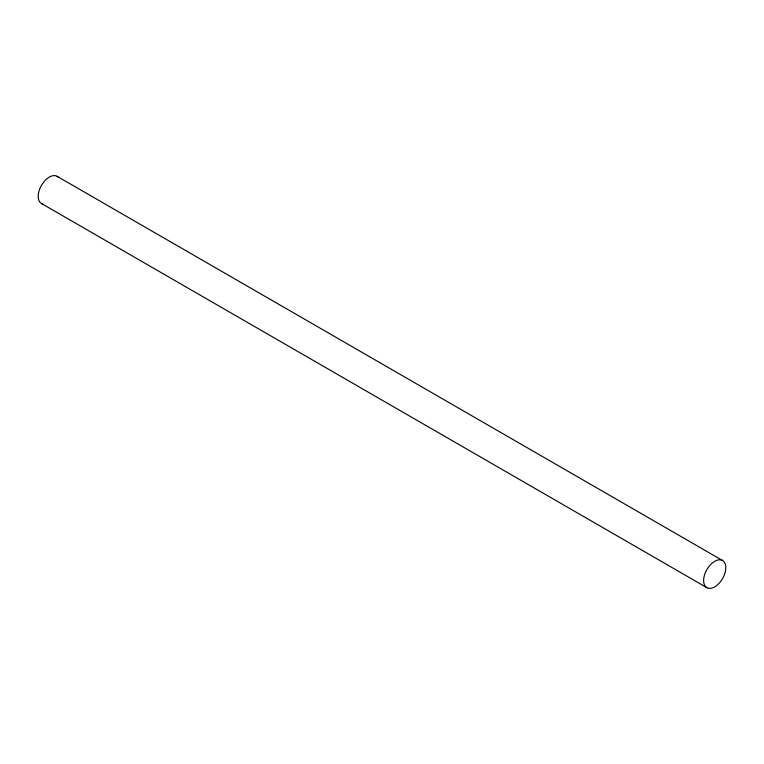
<?xml version="1.0" encoding="UTF-8"?>
<svg xmlns="http://www.w3.org/2000/svg" width="764" height="764" viewBox="0 0 764 764"><rect width="100%" height="100%" fill="white"/><g stroke="black" fill="none" stroke-linecap="round" stroke-linejoin="round"><path stroke-width="1.15" d="M57.128 176.331L722.553 560.509A15.681 9.053 -60 0 1 717.577 584.804A15.681 9.053 -60 0 1 703.997 576.963A15.681 9.053 -60 0 1 722.553 560.509M41.447 203.491L706.872 587.669M42.927 204.074A15.681 9.053 -60 0 1 41.447 185.385A15.681 9.053 -60 0 1 58.379 177.324"/></g></svg>
